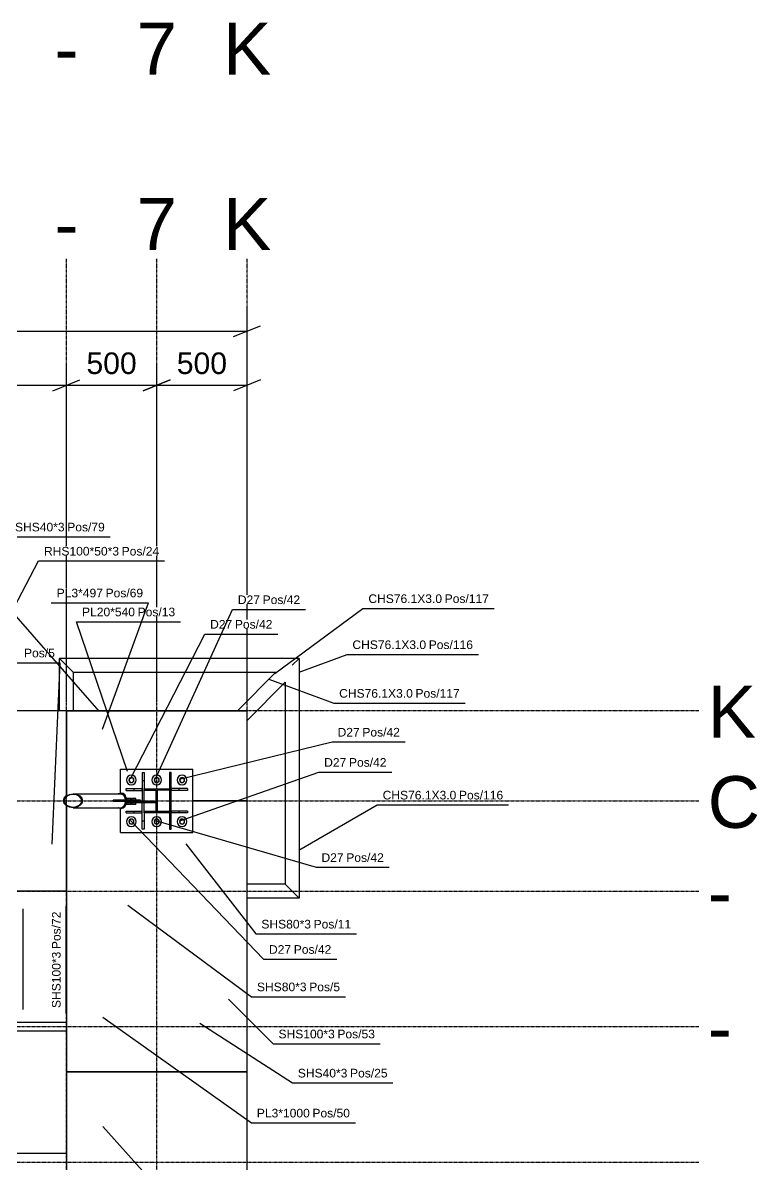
# Model space of a CAD drawing. Header units: millimetres. Extents: x -57554 to 16546, y 2142 to 98430.
# Drawn here: x 11324 to 15389, y 65411 to 71729 of the extents above; entities that cross this region are included whole.
import ezdxf

# ---------------------------------------------------------------- set-up
doc = ezdxf.new("R2010")
doc.units = ezdxf.units.MM
doc.linetypes.add('DXK_LINE_DOT3', pattern=[5.9187, 2.979, -0.9799, 0.9799, -0.9799])
doc.layers.add('S-Z2-A_TEXTUAL_ANNOTATION', color=7, linetype='Continuous')
doc.layers.add('S-Z23-A_DIMENSIONS', color=7, linetype='Continuous')
doc.styles.add('Arial', font='ARIAL.TTF', dxfattribs={"height": 0.2})

msp = doc.modelspace()

# ---------------------------------------------------------------- linework, layer by layer
at = {"color": 1, "linetype": 'DXK_LINE_DOT3'}
for p, q in [((11565.2, 57422.3), (11565.2, 70422.3)), ((12065.2, 57422.3), (12065.2, 70422.3)), ((12565.2, 57422.3), (12565.2, 70422.3)), ((-6934.8, 67922.3), (15065.2, 67922.3)), ((-6934.8, 67422.3), (15065.2, 67422.3)), ((-6934.8, 66922.3), (15065.2, 66922.3)), ((-6934.8, 66172.3), (15065.2, 66172.3)), ((-6934.8, 65422.3), (15065.2, 65422.3))]:
    msp.add_line(p, q, dxfattribs=at)
at = {"color": 2, "linetype": 'Continuous'}
for p, q in [((11527.1, 67922.3), (11527.1, 68210.3)), ((11527.1, 68210.3), (11603.2, 68134.2)), ((12853.2, 68210.3), (11527.1, 68210.3)), ((12815.2, 68172.3), (12853.2, 68210.3)), ((12853.2, 68210.3), (12853.2, 66884.2)), ((11603.2, 68134.2), (11603.2, 67922.3)), ((11603.2, 68134.2), (11603.7, 68134.2)), ((11603.7, 68134.2), (12723.8, 68134.2)), ((12513.7, 67922.3), (12723.8, 68134.2)), ((12565.2, 67866.1), (12777.1, 68079.9)), ((12777.1, 68079.9), (12777.1, 66960.3)), ((10065.2, 67922.3), (11565.2, 67922.3)), ((11565.2, 67449.4), (11565.2, 67922.3)), ((11565.2, 67922.3), (12565.2, 67922.3)), ((12565.2, 67922.3), (12565.2, 67919.3)), ((12565.2, 67919.3), (11565.2, 67919.3)), ((11565.2, 67919.3), (11565.2, 67449.4)), ((12565.2, 67422.3), (12565.2, 67919.3)), ((11865.2, 67465.1), (11865.2, 67597.3)), ((11865.2, 67597.3), (12265.2, 67597.3)), ((11985.2, 67578.8), (11995.2, 67578.8)), ((11985.2, 67578.8), (11985.2, 67418.3)), ((11995.2, 67578.8), (11995.2, 67488.8)), ((12145.2, 67578.8), (12135.2, 67578.8)), ((12135.2, 67578.8), (12135.2, 67488.8)), ((12145.2, 67265.8), (12145.2, 67578.8)), ((12265.2, 67247.3), (12265.2, 67597.3)), ((11895.2, 67479.5), (11895.2, 67489.5)), ((11895.2, 67489.5), (11985.2, 67489.5)), ((11895.2, 67479.5), (11985.2, 67479.5)), ((11940.2, 67479.5), (11940.2, 67489.5)), ((11985.2, 67533.8), (11995.2, 67533.8)), ((11985.2, 67479.5), (11985.2, 67489.5)), ((11995.2, 67480.3), (11995.2, 67488.8)), ((11995.2, 67488.8), (12135.2, 67488.8)), ((11995.2, 67418.3), (11995.2, 67480.3)), ((11995.2, 67480.3), (12062.4, 67480.3)), ((12062.4, 67364.3), (12062.4, 67480.3)), ((12135.2, 67480.3), (12067.9, 67480.3)), ((12067.9, 67480.3), (12067.9, 67364.3)), ((12135.2, 67533.8), (12145.2, 67533.8)), ((12135.2, 67488.8), (12135.2, 67480.3)), ((12135.2, 67480.3), (12135.2, 67364.3)), ((12235.2, 67489.5), (12145.2, 67489.5)), ((12145.2, 67489.5), (12145.2, 67479.5)), ((12235.2, 67479.5), (12145.2, 67479.5)), ((12190.2, 67479.5), (12190.2, 67489.5)), ((12235.2, 67489.5), (12235.2, 67479.5)), ((11549.2, 67422.3), (11553.2, 67436.9)), ((11553.2, 67407.7), (11549.2, 67422.3)), ((11553.2, 67436.9), (11564.6, 67449.2)), ((11557, 67435.7), (11553.3, 67422.3)), ((11553.3, 67422.3), (11557, 67408.9)), ((11567.6, 67447.1), (11557, 67435.7)), ((11564.6, 67449.2), (11581.8, 67457.4)), ((11583.4, 67454.7), (11567.6, 67447.1)), ((11581.8, 67457.4), (11602, 67460.3)), ((11602, 67457.3), (11583.4, 67454.7)), ((11602, 67460.3), (11865.9, 67460.3)), ((11602, 67460.3), (11622.3, 67457.4)), ((11620.7, 67454.7), (11602, 67457.3)), ((11636.5, 67447.1), (11620.7, 67454.7)), ((11622.3, 67457.4), (11639.4, 67449.2)), ((11647, 67435.7), (11636.5, 67447.1)), ((11639.4, 67449.2), (11650.9, 67436.9)), ((11650.7, 67422.3), (11647, 67435.7)), ((11647, 67408.9), (11650.7, 67422.3)), ((11650.9, 67436.9), (11654.9, 67422.3)), ((11654.9, 67422.3), (11650.9, 67407.7)), ((11823.8, 67418.3), (11823.8, 67426.3)), ((11975, 67426.3), (11823.8, 67426.3)), ((11909.1, 67418.3), (11823.8, 67418.3)), ((11830.6, 67418.3), (11830.6, 67426.3)), ((11852.2, 67460.3), (11854, 67462.1)), ((11854, 67462.1), (11865.9, 67465.3)), ((11865.9, 67465.3), (11877.7, 67462.1)), ((11865.9, 67465.3), (11868, 67465.3)), ((11865.9, 67460.3), (11876.4, 67457.4)), ((11879.8, 67462.1), (11868, 67465.3)), ((11885.2, 67449.2), (11876.4, 67457.4)), ((11877.7, 67462.1), (11887.8, 67452.7)), ((11889.9, 67452.7), (11879.8, 67462.1)), ((11891.2, 67436.9), (11885.2, 67449.2)), ((11887.8, 67452.7), (11894.5, 67438.8)), ((11896.6, 67438.8), (11889.9, 67452.7)), ((11892.7, 67426.3), (11891.2, 67436.9)), ((11891.2, 67407.7), (11892.7, 67418.3)), ((11894.5, 67438.8), (11896.3, 67426.3)), ((11896.3, 67418.3), (11894.5, 67405.8)), ((11898.4, 67426.3), (11896.6, 67438.8)), ((11896.6, 67405.8), (11898.4, 67418.3)), ((11909.1, 67410.3), (11909.1, 67418.3)), ((11909.1, 67418.3), (12062.4, 67418.3)), ((11975, 67418.3), (11975, 67426.3)), ((12265.2, 67422.3), (12565.2, 67422.3)), ((12565.2, 67422.3), (12265.2, 67422.3)), ((12565.2, 65922.3), (12565.2, 67422.3)), ((11564.6, 67395.4), (11553.2, 67407.7)), ((11557, 67408.9), (11567.6, 67397.5)), ((11581.8, 67387.1), (11564.6, 67395.4)), ((11565.2, 66922.3), (11565.2, 67395.1)), ((11565.2, 67395.1), (11565.2, 65922.3)), ((11567.6, 67397.5), (11583.4, 67389.9)), ((11602, 67384.2), (11581.8, 67387.1)), ((11583.4, 67389.9), (11602, 67387.2)), ((11602, 67387.2), (11620.7, 67389.9)), ((11622.3, 67387.1), (11602, 67384.2)), ((11602, 67384.2), (11865.9, 67384.2)), ((11620.7, 67389.9), (11636.5, 67397.5)), ((11639.4, 67395.4), (11622.3, 67387.1)), ((11636.5, 67397.5), (11647, 67408.9)), ((11650.9, 67407.7), (11639.4, 67395.4)), ((11854, 67382.5), (11852.2, 67384.2)), ((11865.9, 67379.2), (11854, 67382.5)), ((11865.2, 67247.3), (11865.2, 67379.4)), ((11865.9, 67384.2), (11876.4, 67387.1)), ((11877.7, 67382.5), (11865.9, 67379.2)), ((11865.9, 67379.2), (11868, 67379.2)), ((11868, 67379.2), (11879.8, 67382.5)), ((11876.4, 67387.1), (11885.2, 67395.4)), ((11887.8, 67391.9), (11877.7, 67382.5)), ((11879.8, 67382.5), (11889.9, 67391.9)), ((11885.2, 67395.4), (11891.2, 67407.7)), ((11894.5, 67405.8), (11887.8, 67391.9)), ((11889.9, 67391.9), (11896.6, 67405.8)), ((11895.2, 67355), (11895.2, 67365)), ((11895.2, 67365), (11985.2, 67365)), ((11895.2, 67355), (11985.2, 67355)), ((12062.4, 67410.3), (11897.2, 67410.3)), ((11940.2, 67355), (11940.2, 67365)), ((11985.2, 67265.8), (11985.2, 67410.3)), ((11985.2, 67355), (11985.2, 67365)), ((11995.2, 67364.3), (11995.2, 67410.3)), ((11995.2, 67355.8), (11995.2, 67364.3)), ((11995.2, 67364.3), (12062.4, 67364.3)), ((11995.2, 67355.8), (11995.2, 67265.8)), ((12135.2, 67355.8), (11995.2, 67355.8)), ((12067.9, 67364.3), (12135.2, 67364.3)), ((12135.2, 67364.3), (12135.2, 67355.8)), ((12135.2, 67355.8), (12135.2, 67265.8)), ((12235.2, 67365), (12145.2, 67365)), ((12145.2, 67365), (12145.2, 67355)), ((12235.2, 67355), (12145.2, 67355)), ((12190.2, 67355), (12190.2, 67365)), ((12235.2, 67365), (12235.2, 67355)), ((11985.2, 67310.8), (11995.2, 67310.8)), ((12135.2, 67310.8), (12145.2, 67310.8)), ((11865.2, 67247.3), (12265.2, 67247.3)), ((11995.2, 67265.8), (11985.2, 67265.8)), ((12135.2, 67265.8), (12145.2, 67265.8)), ((11565.2, 66922.3), (10065.2, 66922.3)), ((12776.6, 66960.3), (12565.2, 66960.3)), ((12776.6, 66960.3), (12777.1, 66960.3)), ((12777.1, 66960.3), (12853.2, 66884.2)), ((12853.2, 66884.2), (12565.2, 66884.2)), ((10118.2, 66197.3), (11565.2, 66197.3)), ((11565.2, 66147.3), (10118.2, 66147.3)), ((12565.2, 65922.3), (11565.2, 65922.3)), ((11565.2, 65922.3), (11565.2, 64422.3)), ((11565.2, 65922.3), (12565.2, 65922.3)), ((12565.2, 64422.3), (12565.2, 65922.3)), ((10115.2, 65472.3), (11565.2, 65472.3))]:
    msp.add_line(p, q, dxfattribs=at)
at = {"color": 6, "linetype": 'Continuous'}
for p, q in [((11897.2, 67434.3), (11897.9, 67434.3)), ((11897.9, 67429.4), (11897.9, 67434.3)), ((11922.3, 67434.3), (11897.9, 67434.3)), ((11907.1, 67426.3), (11907.1, 67434.3)), ((11919.3, 67426.3), (11919.3, 67434.3)), ((11922.3, 67426.3), (11922.3, 67434.3)), ((11925.7, 67426.3), (11925.7, 67434.3)), ((11950.1, 67434.3), (11925.7, 67434.3)), ((11934.8, 67426.3), (11934.8, 67434.3)), ((11947, 67426.3), (11947, 67434.3)), ((11950.1, 67426.3), (11950.1, 67434.3)), ((11896.9, 67402.3), (11896.9, 67408.1)), ((11922.3, 67402.3), (11896.9, 67402.3)), ((11897.9, 67402.3), (11897.9, 67410.3)), ((11907.1, 67402.3), (11907.1, 67410.3)), ((11919.3, 67402.3), (11919.3, 67410.3)), ((11922.3, 67402.3), (11922.3, 67410.3)), ((11925.7, 67402.3), (11925.7, 67410.3)), ((11950.1, 67402.3), (11925.7, 67402.3)), ((11934.8, 67402.3), (11934.8, 67410.3)), ((11947, 67402.3), (11947, 67410.3)), ((11950.1, 67402.3), (11950.1, 67410.3))]:
    msp.add_line(p, q, dxfattribs=at)
at = {"color": 2, "linetype": 'Continuous'}
for centre, radius, start, end in [((11925.2, 67537.3), 27, 0, 180), ((11925.2, 67537.3), 14, 0, 180), ((11925.2, 67537.3), 13, 0, 180), ((12065.2, 67537.3), 27, 0, 180), ((12065.2, 67537.3), 14, 0, 180), ((12065.2, 67537.3), 13, 0, 180), ((12205.2, 67537.3), 27, 0, 180), ((12205.2, 67537.3), 14, 0, 180), ((12205.2, 67537.3), 13, 0, 180), ((11925.2, 67537.3), 27, 180, 0), ((11925.2, 67537.3), 14, 180, 0), ((11925.2, 67537.3), 13, 180, 0), ((12065.2, 67537.3), 27, 180, 0), ((12065.2, 67537.3), 14, 180, 0), ((12065.2, 67537.3), 13, 180, 0), ((12205.2, 67537.3), 27, 180, 0), ((12205.2, 67537.3), 14, 180, 0), ((12205.2, 67537.3), 13, 180, 0), ((11925.2, 67307.3), 27, 0, 180), ((11925.2, 67307.3), 27, 180, 0), ((11925.2, 67307.3), 14, 0, 180), ((11925.2, 67307.3), 14, 180, 0), ((11925.2, 67307.3), 13, 0, 180), ((11925.2, 67307.3), 13, 180, 0), ((12065.2, 67307.3), 27, 0, 180), ((12065.2, 67307.3), 27, 180, 0), ((12065.2, 67307.3), 14, 0, 180), ((12065.2, 67307.3), 14, 180, 0), ((12065.2, 67307.3), 13, 0, 180), ((12065.2, 67307.3), 13, 180, 0), ((12205.2, 67307.3), 27, 0, 180), ((12205.2, 67307.3), 27, 180, 0), ((12205.2, 67307.3), 14, 0, 180), ((12205.2, 67307.3), 14, 180, 0), ((12205.2, 67307.3), 13, 0, 180), ((12205.2, 67307.3), 13, 180, 0)]:
    msp.add_arc(centre, radius, start, end, dxfattribs=at)
at = {"layer": 'S-Z2-A_TEXTUAL_ANNOTATION'}
for p, q in [((11325.2, 66267.3), (11325.2, 66823.9)), ((11766.7, 65620.1), (12685.9, 64590.9))]:
    msp.add_line(p, q, dxfattribs=at)
at = {"layer": 'S-Z23-A_DIMENSIONS'}
for p, q in [((12565.2, 67972.3), (12565.2, 70147.3)), ((-4434.8, 70022.3), (12565.2, 70022.3)), ((12490.2, 69992.3), (12640.2, 70052.3)), ((11565.2, 67972.3), (11565.2, 69847.3)), ((11565.2, 67972.3), (11565.2, 69847.3)), ((12065.2, 67972.3), (12065.2, 69847.3)), ((12065.2, 67972.3), (12065.2, 69847.3)), ((12565.2, 67972.3), (12565.2, 69847.3)), ((10815.2, 69722.3), (11565.2, 69722.3)), ((11490.2, 69692.3), (11640.2, 69752.3)), ((11565.2, 69722.3), (12065.2, 69722.3)), ((11990.2, 69692.3), (12140.2, 69752.3)), ((12065.2, 69722.3), (12565.2, 69722.3)), ((12640.2, 69752.3), (12490.2, 69692.3))]:
    msp.add_line(p, q, dxfattribs=at)

# ---------------------------------------------------------------- texts
at = {"color": 5, "linetype": 'Continuous', "style": 'Arial'}
for s, p in [('7', (11954, 71442.5)), ('K', (12431.9, 71442.5)), ('-', (11498.5, 71442.5)), ('7', (11954, 70472.3)), ('K', (12431.9, 70472.3)), ('-', (11498.5, 70472.3)), ('K', (15115.2, 67772.3)), ('C', (15115.2, 67272.3)), ('-', (15115.2, 66772.3)), ('-', (15115.2, 66022.3))]:
    msp.add_text(s, height=286.5, dxfattribs=at).set_placement(p)

# ---------------------------------------------------------------- wipeouts: each hides what was drawn before it
for points, layer in [([(13644.2, 68517.3), (13644.2, 68567.3), (13236.8, 68567.3), (13236.8, 68517.3)], 'S-Z2-A_TEXTUAL_ANNOTATION'), ([(11944.5, 68443.7), (11944.5, 68493.7), (11651.8, 68493.7), (11651.8, 68443.7)], 'S-Z2-A_TEXTUAL_ANNOTATION'), ([(12482.9, 68375.4), (12482.9, 68425.4), (12360.7, 68425.4), (12360.7, 68375.4)], 'S-Z2-A_TEXTUAL_ANNOTATION'), ([(13555.9, 68262.4), (13555.9, 68312.4), (13148.5, 68312.4), (13148.5, 68262.4)], 'S-Z2-A_TEXTUAL_ANNOTATION'), ([(13482.5, 67993.2), (13482.5, 68043.2), (13075, 68043.2), (13075, 67993.2)], 'S-Z2-A_TEXTUAL_ANNOTATION'), ([(13188.6, 67778), (13188.6, 67828), (13066.3, 67828), (13066.3, 67778)], 'S-Z2-A_TEXTUAL_ANNOTATION'), ([(13114.4, 67610.9), (13114.4, 67660.9), (12992.1, 67660.9), (12992.1, 67610.9)], 'S-Z2-A_TEXTUAL_ANNOTATION'), ([(12918.7, 66715.5), (12918.7, 66765.5), (12644.5, 66765.5), (12644.5, 66715.5)], 'S-Z2-A_TEXTUAL_ANNOTATION'), ([(12808.9, 66575.4), (12808.9, 66625.4), (12686.6, 66625.4), (12686.6, 66575.4)], 'S-Z2-A_TEXTUAL_ANNOTATION'), ([(11533.2, 66586.5), (11483.2, 66586.5), (11483.2, 66275.3), (11533.2, 66275.3)], 'S-Z2-A_TEXTUAL_ANNOTATION'), ([(12894.4, 66368), (12894.4, 66418), (12620.2, 66418), (12620.2, 66368)], 'S-Z2-A_TEXTUAL_ANNOTATION'), ([(13120.3, 65890.8), (13120.3, 65940.8), (12846.2, 65940.8), (12846.2, 65890.8)], 'S-Z2-A_TEXTUAL_ANNOTATION'), ([(12912.1, 65669.5), (12912.1, 65719.5), (12619.4, 65719.5), (12619.4, 65669.5)], 'S-Z2-A_TEXTUAL_ANNOTATION'), ([(11354.1, 69759.8), (11354.1, 69934.8), (11026.2, 69934.8), (11026.2, 69759.8)], 'S-Z23-A_DIMENSIONS')]:
    msp.add_wipeout(points).dxf.layer = layer

# ---------------------------------------------------------------- next in the draw order: linework, layer by layer
at = {"layer": 'S-Z2-A_TEXTUAL_ANNOTATION'}
for p, q in [((12718.3, 68127.9), (13206.8, 68487.3)), ((11903.6, 67584), (11621.8, 68413.7)), ((11919.2, 67543.2), (12330.7, 68345.4)), ((12853.2, 68133.7), (13118.5, 68232.4)), ((12686.5, 68095.9), (13045, 67963.2)), ((12199.2, 67543.2), (13036.3, 67748)), ((12199.2, 67313.2), (12962.1, 67580.9)), ((11919.2, 67313.2), (12656.6, 66545.4)), ((12225.6, 67184.4), (12614.5, 66685.5)), ((11904.7, 66843.8), (12590.2, 66338)), ((11766.7, 66224.5), (12589.4, 65639.5)), ((12303.1, 66191.8), (12816.2, 65860.8))]:
    msp.add_line(p, q, dxfattribs=at)

# ---------------------------------------------------------------- next in the draw order: wipeouts: each hides what was drawn before it
for points, layer in [([(11554.9, 68913.7), (11554.9, 68963.7), (11280.8, 68963.7), (11280.8, 68913.7)], 'S-Z2-A_TEXTUAL_ANNOTATION'), ([(11856.2, 68780.1), (11856.2, 68830.1), (11441.3, 68830.1), (11441.3, 68780.1)], 'S-Z2-A_TEXTUAL_ANNOTATION'), ([(11767.2, 68548.7), (11767.2, 68598.7), (11511.5, 68598.7), (11511.5, 68548.7)], 'S-Z2-A_TEXTUAL_ANNOTATION'), ([(12636.5, 68511.4), (12636.5, 68561.4), (12514.2, 68561.4), (12514.2, 68511.4)], 'S-Z2-A_TEXTUAL_ANNOTATION'), ([(13903.8, 68517.3), (13903.8, 68567.3), (13659.2, 68567.3), (13659.2, 68517.3)], 'S-Z2-A_TEXTUAL_ANNOTATION'), ([(12167, 68443.7), (12167, 68493.7), (11959.5, 68493.7), (11959.5, 68443.7)], 'S-Z2-A_TEXTUAL_ANNOTATION'), ([(13815.5, 68262.4), (13815.5, 68312.4), (13570.9, 68312.4), (13570.9, 68262.4)], 'S-Z2-A_TEXTUAL_ANNOTATION'), ([(11501.1, 68216.4), (11501.1, 68266.4), (11330.7, 68266.4), (11330.7, 68216.4)], 'S-Z2-A_TEXTUAL_ANNOTATION'), ([(13742, 67993.2), (13742, 68043.2), (13497.5, 68043.2), (13497.5, 67993.2)], 'S-Z2-A_TEXTUAL_ANNOTATION'), ([(13411, 67778), (13411, 67828), (13203.6, 67828), (13203.6, 67778)], 'S-Z2-A_TEXTUAL_ANNOTATION'), ([(13336.9, 67610.9), (13336.9, 67660.9), (13129.4, 67660.9), (13129.4, 67610.9)], 'S-Z2-A_TEXTUAL_ANNOTATION'), ([(13723.2, 67429.8), (13723.2, 67479.8), (13315.7, 67479.8), (13315.7, 67429.8)], 'S-Z2-A_TEXTUAL_ANNOTATION'), ([(11533.2, 66808.9), (11483.2, 66808.9), (11483.2, 66601.5), (11533.2, 66601.5)], 'S-Z2-A_TEXTUAL_ANNOTATION'), ([(13141.1, 66715.5), (13141.1, 66765.5), (12933.7, 66765.5), (12933.7, 66715.5)], 'S-Z2-A_TEXTUAL_ANNOTATION'), ([(13031.3, 66575.4), (13031.3, 66625.4), (12823.9, 66625.4), (12823.9, 66575.4)], 'S-Z2-A_TEXTUAL_ANNOTATION'), ([(13079.8, 66368), (13079.8, 66418), (12909.4, 66418), (12909.4, 66368)], 'S-Z2-A_TEXTUAL_ANNOTATION'), ([(13342.8, 65890.8), (13342.8, 65940.8), (13135.3, 65940.8), (13135.3, 65890.8)], 'S-Z2-A_TEXTUAL_ANNOTATION'), ([(13134.6, 65669.5), (13134.6, 65719.5), (12927.1, 65719.5), (12927.1, 65669.5)], 'S-Z2-A_TEXTUAL_ANNOTATION'), ([(12479.1, 69759.8), (12479.1, 69934.8), (12151.2, 69934.8), (12151.2, 69759.8)], 'S-Z23-A_DIMENSIONS')]:
    msp.add_wipeout(points).dxf.layer = layer

# ---------------------------------------------------------------- next in the draw order: linework, layer by layer
for p, q in [((10839.7, 67660.2), (11411.3, 68750.1)), ((11747.2, 67918.8), (11071.7, 68689.2)), ((13206.8, 68487.3), (13933.8, 68487.3)), ((11621.8, 68413.7), (12197, 68413.7)), ((11011.6, 68186.4), (11531.1, 68186.4)), ((11486.7, 67182.8), (11531.1, 68186.4)), ((13118.5, 68232.4), (13845.5, 68232.4)), ((13045, 67963.2), (13772, 67963.2)), ((13036.3, 67748), (13441, 67748)), ((12962.1, 67580.9), (13366.9, 67580.9)), ((12852.7, 67149.8), (13285.7, 67399.8)), ((11563.2, 66245.3), (11563.2, 66838.9)), ((12614.5, 66685.5), (13171.1, 66685.5)), ((12656.6, 66545.4), (13061.3, 66545.4)), ((12590.2, 66338), (13109.8, 66338)), ((12816.2, 65860.8), (13372.8, 65860.8)), ((12589.4, 65639.5), (13164.6, 65639.5))]:
    msp.add_line(p, q, dxfattribs=at)
at = {"layer": 'S-Z23-A_DIMENSIONS'}
msp.add_line((12140.2, 69752.3), (11990.2, 69692.3), dxfattribs=at)

# ---------------------------------------------------------------- next in the draw order: texts
at = {"layer": 'S-Z2-A_TEXTUAL_ANNOTATION', "style": 'Arial'}
for s, height, p in [('CHS76.1X3.0', 47.754, (13236.8, 68517.3)), ('Pos/117', 47.75, (13659.2, 68517.3)), ('PL20*540', 47.75, (11651.8, 68443.7)), ('Pos/13', 47.75, (11959.5, 68443.7)), ('CHS76.1X3.0', 47.754, (13148.5, 68262.4)), ('Pos/116', 47.75, (13570.9, 68262.4)), ('Pos/5', 47.75, (11330.7, 68216.4)), ('CHS76.1X3.0', 47.754, (13075, 67993.2)), ('Pos/117', 47.75, (13497.5, 67993.2)), ('D27', 47.75, (13066.3, 67778)), ('Pos/42', 47.75, (13203.6, 67778)), ('D27', 47.75, (12992.1, 67610.9)), ('Pos/42', 47.75, (13129.4, 67610.9)), ('SHS80*3', 47.75, (12644.5, 66715.5)), ('Pos/11', 47.75, (12933.7, 66715.5)), ('D27', 47.75, (12686.6, 66575.4)), ('Pos/42', 47.75, (12823.9, 66575.4)), ('SHS80*3', 47.75, (12620.2, 66368)), ('Pos/5', 47.75, (12909.4, 66368)), ('SHS40*3', 47.75, (12846.2, 65890.8)), ('Pos/25', 47.75, (13135.3, 65890.8)), ('PL3*1000', 47.75, (12619.4, 65669.5)), ('Pos/50', 47.75, (12927.1, 65669.5))]:
    msp.add_text(s, height=height, dxfattribs=at).set_placement(p)
for s, p in [('Pos/72', (11533.2, 66601.5)), ('SHS100*3', (11533.2, 66275.3))]:
    msp.add_text(s, height=47.75, rotation=90.00021, dxfattribs=at).set_placement(p)
at = {"layer": 'S-Z23-A_DIMENSIONS', "style": 'Arial'}
msp.add_text('500', height=119.38, dxfattribs=at).set_placement((12176.2, 69784.8))

# ---------------------------------------------------------------- next in the draw order: wipeouts: each hides what was drawn before it
for points in [[(11777.4, 68913.7), (11777.4, 68963.7), (11569.9, 68963.7), (11569.9, 68913.7)], [(12078.7, 68780.1), (12078.7, 68830.1), (11871.2, 68830.1), (11871.2, 68780.1)], [(11989.7, 68548.7), (11989.7, 68598.7), (11782.2, 68598.7), (11782.2, 68548.7)], [(12859, 68511.4), (12859, 68561.4), (12651.5, 68561.4), (12651.5, 68511.4)], [(12705.4, 68375.4), (12705.4, 68425.4), (12497.9, 68425.4), (12497.9, 68375.4)], [(13982.7, 67429.8), (13982.7, 67479.8), (13738.2, 67479.8), (13738.2, 67429.8)], [(13050.4, 66107.4), (13050.4, 66157.4), (12739.2, 66157.4), (12739.2, 66107.4)]]:
    msp.add_wipeout(points).dxf.layer = 'S-Z2-A_TEXTUAL_ANNOTATION'

# ---------------------------------------------------------------- next in the draw order: linework, layer by layer
at = {"layer": 'S-Z2-A_TEXTUAL_ANNOTATION'}
for p, q in [((11250.8, 68883.7), (11807.4, 68883.7)), ((11411.3, 68750.1), (12108.7, 68750.1)), ((11481.5, 68518.7), (12019.7, 68518.7)), ((11765.4, 67819.6), (12019.7, 68518.7)), ((12059.2, 67543.2), (12484.2, 68481.4)), ((12484.2, 68481.4), (12889, 68481.4)), ((12330.7, 68345.4), (12735.4, 68345.4)), ((13285.7, 67399.8), (14012.7, 67399.8)), ((12462.6, 66324.4), (12709.2, 66077.4))]:
    msp.add_line(p, q, dxfattribs=at)

# ---------------------------------------------------------------- next in the draw order: texts
at = {"layer": 'S-Z2-A_TEXTUAL_ANNOTATION', "style": 'Arial'}
for s, height, p in [('SHS40*3', 47.75, (11280.8, 68913.7)), ('Pos/79', 47.75, (11569.9, 68913.7)), ('RHS100*50*3', 47.754, (11441.3, 68780.1)), ('Pos/24', 47.75, (11871.2, 68780.1)), ('PL3*497', 47.75, (11511.5, 68548.7)), ('Pos/69', 47.75, (11782.2, 68548.7)), ('D27', 47.75, (12514.2, 68511.4)), ('Pos/42', 47.75, (12651.5, 68511.4)), ('D27', 47.75, (12360.7, 68375.4)), ('Pos/42', 47.75, (12497.9, 68375.4)), ('Pos/116', 47.75, (13738.2, 67429.8)), ('CHS76.1X3.0', 47.754, (13315.7, 67429.8))]:
    msp.add_text(s, height=height, dxfattribs=at).set_placement(p)

# ---------------------------------------------------------------- next in the draw order: wipeouts: each hides what was drawn before it
for points, layer in [([(13099.5, 67084), (13099.5, 67134), (12977.2, 67134), (12977.2, 67084)], 'S-Z2-A_TEXTUAL_ANNOTATION'), ([(13272.9, 66107.4), (13272.9, 66157.4), (13065.4, 66157.4), (13065.4, 66107.4)], 'S-Z2-A_TEXTUAL_ANNOTATION'), ([(11979.1, 69759.8), (11979.1, 69934.8), (11651.2, 69934.8), (11651.2, 69759.8)], 'S-Z23-A_DIMENSIONS')]:
    msp.add_wipeout(points).dxf.layer = layer

# ---------------------------------------------------------------- next in the draw order: linework, layer by layer
at = {"layer": 'S-Z2-A_TEXTUAL_ANNOTATION'}
for p, q in [((12059.2, 67313.2), (12947.2, 67054)), ((12709.2, 66077.4), (13302.9, 66077.4))]:
    msp.add_line(p, q, dxfattribs=at)
at = {"layer": 'S-Z23-A_DIMENSIONS'}
msp.add_line((11490.2, 69692.3), (11640.2, 69752.3), dxfattribs=at)

# ---------------------------------------------------------------- next in the draw order: texts
at = {"layer": 'S-Z2-A_TEXTUAL_ANNOTATION', "style": 'Arial'}
for s, p in [('SHS100*3', (12739.2, 66107.4)), ('Pos/53', (13065.4, 66107.4))]:
    msp.add_text(s, height=47.75, dxfattribs=at).set_placement(p)
at = {"layer": 'S-Z23-A_DIMENSIONS', "style": 'Arial'}
msp.add_text('500', height=119.38, dxfattribs=at).set_placement((11676.2, 69784.8))

# ---------------------------------------------------------------- next in the draw order: wipeouts: each hides what was drawn before it
msp.add_wipeout([(13321.9, 67084), (13321.9, 67134), (13114.5, 67134), (13114.5, 67084)]).dxf.layer = 'S-Z2-A_TEXTUAL_ANNOTATION'

# ---------------------------------------------------------------- next in the draw order: linework, layer by layer
at = {"layer": 'S-Z2-A_TEXTUAL_ANNOTATION'}
msp.add_line((12947.2, 67054), (13351.9, 67054), dxfattribs=at)

# ---------------------------------------------------------------- next in the draw order: texts
at = {"layer": 'S-Z2-A_TEXTUAL_ANNOTATION', "style": 'Arial'}
for s, p in [('D27', (12977.2, 67084)), ('Pos/42', (13114.5, 67084))]:
    msp.add_text(s, height=47.75, dxfattribs=at).set_placement(p)

doc.saveas('drawing.dxf')
